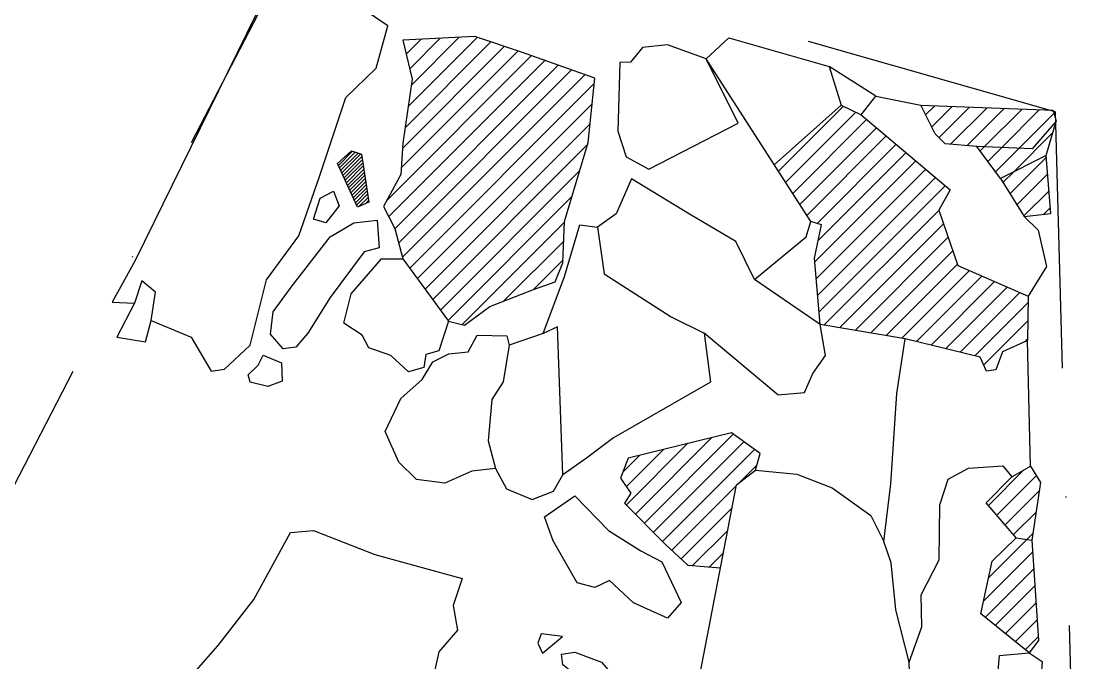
# Model space of a CAD drawing. Header units: metres. Extents: x -1260 to -954, y -1655 to -1169.
# Drawn here: x -1058 to -954.3, y -1344.9 to -1282.4 of the extents above; entities that cross this region are included whole.
import ezdxf

# ---------------------------------------------------------------- set-up
doc = ezdxf.new("R2010")
doc.units = ezdxf.units.M
doc.header["$LTSCALE"] = 25
doc.header["$MEASUREMENT"] = 0
doc.linetypes.add('STRICHPUNKTX2', pattern=[2, 1, -0.5, 0, -0.5])
doc.layers.get('0').update_dxf_attribs({"linetype": 'CONTINUOUS'})
for name, color, linetype in [('FEUER', 1, 'CONTINUOUS'), ('GRABUNGSGRENZE', 3, 'STRICHPUNKTX2'), ('KNOCHEN', 2, 'CONTINUOUS'), ('KNOCHENSCHRAFF', 2, 'CONTINUOUS'), ('STEINE', 4, 'CONTINUOUS'), ('STEINESCHRAFF', 4, 'CONTINUOUS')]:
    doc.layers.add(name, color=color, linetype=linetype)

# ---------------------------------------------------------------- blocks, each defined once
blk = doc.blocks.new('*X11')
at = {"color": 0}
for p, q in [((-1027.07, -1296.48), (-1025.69, -1295.1)), ((-1026.96, -1296.72), (-1025.42, -1295.18)), ((-1026.85, -1296.96), (-1025.15, -1295.27)), ((-1026.74, -1297.21), (-1024.88, -1295.35)), ((-1026.63, -1297.45), (-1024.78, -1295.6)), ((-1026.52, -1297.69), (-1024.73, -1295.9)), ((-1026.4, -1297.93), (-1024.68, -1296.21)), ((-1026.29, -1298.18), (-1024.64, -1296.52)), ((-1026.18, -1298.42), (-1024.59, -1296.83)), ((-1026.07, -1298.66), (-1024.54, -1297.13)), ((-1025.96, -1298.9), (-1024.5, -1297.44)), ((-1025.85, -1299.15), (-1024.45, -1297.75)), ((-1025.74, -1299.39), (-1024.4, -1298.05)), ((-1025.63, -1299.63), (-1024.36, -1298.36)), ((-1025.52, -1299.87), (-1024.31, -1298.67)), ((-1025.41, -1300.12), (-1024.26, -1298.97)), ((-1025.29, -1300.36), (-1024.22, -1299.28)), ((-1025.03, -1300.45), (-1024.17, -1299.59)), ((-1024.43, -1300.21), (-1024.12, -1299.89))]:
    blk.add_line(p, q, dxfattribs=at)
blk = doc.blocks.new('*X12')
at = {"color": 0}
for p, q in [((-1020.56, -1292.8), (-1012.19, -1284.42)), ((-1020.46, -1285.62), (-1019, -1284.17)), ((-1020.25, -1290.72), (-1013.51, -1283.98)), ((-1020.11, -1287.05), (-1017.14, -1284.07)), ((-1019.95, -1288.65), (-1015.28, -1283.98)), ((-1022.35, -1299.89), (-1008.24, -1285.78)), ((-1020.94, -1296.71), (-1009.54, -1285.32)), ((-1020.82, -1294.82), (-1010.87, -1284.87)), ((-1022.15, -1301.46), (-1006.93, -1286.24)), ((-1021.54, -1302.62), (-1005.63, -1286.71)), ((-1021.18, -1304.02), (-1004.33, -1287.17)), ((-1020.82, -1305.43), (-1003.03, -1287.64)), ((-1020.11, -1306.49), (-1002.12, -1288.5)), ((-1019.36, -1307.51), (-1002.33, -1290.48)), ((-1018.62, -1308.53), (-1002.54, -1292.45)), ((-1017.87, -1309.55), (-1002.8, -1294.48)), ((-1017.12, -1310.57), (-1003.55, -1297)), ((-1016.38, -1311.59), (-1004.3, -1299.51)), ((-1015, -1311.99), (-1005.03, -1302.01)), ((-1010.93, -1309.69), (-1005.1, -1303.85)), ((-1008.08, -1308.6), (-1005.16, -1305.69)), ((-998.11, -1330.45), (-990.68, -1323.02)), ((-997.23, -1331.34), (-988.57, -1322.68)), ((-998.99, -1329.56), (-993.02, -1323.59)), ((-998.98, -1327.78), (-995.36, -1324.16)), ((-996.35, -1332.23), (-987.54, -1323.41)), ((-995.47, -1333.12), (-986.5, -1324.15)), ((-999.34, -1326.38), (-997.69, -1324.73)), ((-987.99, -1327.4), (-986.27, -1325.68)), ((-994.57, -1333.98), (-988.26, -1327.67)), ((-993.65, -1334.83), (-988.68, -1329.86)), ((-992.54, -1335.48), (-989.1, -1332.05)), ((-990.89, -1335.6), (-989.52, -1334.24))]:
    blk.add_line(p, q, dxfattribs=at)
blk = doc.blocks.new('*X16')
at = {"color": 0}
for p, q in [((-1006.25, -1342.5), (-1006.25, -1342.5)), ((-1006.875, -1343.75), (-1006.875, -1343.75))]:
    blk.add_line(p, q, dxfattribs=at)
blk = doc.blocks.new('*X18')
at = {"color": 0}
for p, q in [((-984.16, -1297.05), (-977.82, -1290.71)), ((-969.81, -1291.54), (-968.92, -1290.66)), ((-969.21, -1292.72), (-967.22, -1290.72)), ((-968.5, -1293.77), (-965.52, -1290.79)), ((-967.38, -1294.42), (-963.81, -1290.85)), ((-965.75, -1294.55), (-962.11, -1290.91)), ((-964.09, -1294.66), (-960.41, -1290.98)), ((-983.46, -1298.13), (-976.63, -1291.29)), ((-982.77, -1299.2), (-975.56, -1291.99)), ((-962.39, -1294.73), (-958.7, -1291.04)), ((-960.69, -1294.8), (-957.29, -1291.4)), ((-982.08, -1300.28), (-974.6, -1292.8)), ((-981.39, -1301.35), (-973.64, -1293.61)), ((-961.21, -1297.09), (-957.39, -1293.27)), ((-980.4, -1302.14), (-972.68, -1294.41)), ((-964.49, -1295.06), (-964.09, -1294.66)), ((-963.74, -1296.08), (-962.39, -1294.73)), ((-962.99, -1297.1), (-960.69, -1294.8)), ((-980.6, -1305.87), (-970.76, -1296.03)), ((-980.27, -1303.77), (-971.72, -1295.22)), ((-961.59, -1299.23), (-958.03, -1295.68)), ((-980.46, -1307.5), (-969.8, -1296.84)), ((-962.27, -1298.14), (-961.21, -1297.09)), ((-980.33, -1309.13), (-968.84, -1297.64)), ((-960.91, -1300.32), (-957.9, -1297.31)), ((-980.19, -1310.76), (-967.88, -1298.45)), ((-960.22, -1301.4), (-957.77, -1298.95)), ((-979.72, -1312.06), (-968.52, -1300.86)), ((-958.29, -1301.23), (-957.64, -1300.59)), ((-978.2, -1312.31), (-968.06, -1302.17)), ((-976.68, -1312.56), (-967.6, -1303.48)), ((-975.17, -1312.81), (-967.15, -1304.79)), ((-973.65, -1313.06), (-966.69, -1306.11)), ((-972.14, -1313.32), (-965.53, -1306.71)), ((-970.7, -1313.64), (-964.3, -1307.25)), ((-969.28, -1313.99), (-963.08, -1307.79)), ((-967.86, -1314.34), (-961.85, -1308.33)), ((-966.44, -1314.69), (-960.62, -1308.87)), ((-965.02, -1315.04), (-959.81, -1309.83)), ((-964.15, -1315.94), (-959.83, -1311.62)), ((-960.11, -1313.66), (-959.86, -1313.41)), ((-963.68, -1329.61), (-960.23, -1326.15)), ((-962.86, -1330.56), (-959.02, -1326.72)), ((-962.05, -1331.51), (-958.74, -1328.2)), ((-961.23, -1332.46), (-959.04, -1330.28)), ((-959.93, -1332.93), (-959.35, -1332.35)), ((-963.67, -1336.67), (-959.93, -1332.93)), ((-964.17, -1338.94), (-959.37, -1334.14)), ((-964, -1340.53), (-959.26, -1335.8)), ((-963.02, -1341.32), (-959.15, -1337.46)), ((-962.04, -1342.11), (-959.04, -1339.11)), ((-961.07, -1342.9), (-958.94, -1340.77)), ((-960.09, -1343.69), (-958.83, -1342.43))]:
    blk.add_line(p, q, dxfattribs=at)

msp = doc.modelspace()

# ---------------------------------------------------------------- linework, layer by layer
at = {"layer": 'GRABUNGSGRENZE', "flags": 128}
for points in [[(-957.17, -1291.24), (-1029.2, -1270.75), (-1052.5, -1261.67), (-1260.21, -1168.69)], [(-957.17, -1291.24), (-954.29, -1397.01), (-959.11, -1486.8), (-959.51, -1533.81), (-960.09, -1654.97)]]:
    msp.add_lwpolyline(points, dxfattribs=at)
at = {"layer": 'GRABUNGSGRENZE'}
msp.add_lwpolyline([(-959.51, -1533.81), (-1133.59, -1472.17), (-1029.2, -1270.75)], dxfattribs=at)
at = {"layer": 'KNOCHEN'}
msp.add_lwpolyline([(-1025.22, -1300.53), (-1027.16, -1296.29), (-1025.78, -1295.07), (-1024.81, -1295.38), (-1024.1, -1300.07), (-1025.22, -1300.53)], dxfattribs=at)
at = {"layer": 'STEINE'}
for points in [[(-1045.31, -1311.59), (-1041.43, -1313.23), (-1039.49, -1316.54), (-1038.17, -1316.34), (-1035.67, -1313.99), (-1034.09, -1307.62), (-1030.93, -1303.33), (-1028.94, -1297.67), (-1026.34, -1289.87), (-1023.38, -1287.01), (-1022.26, -1282.88), (-1026.24, -1280.13), (-1033.33, -1278.14), (-1046.89, -1305.73), (-1049.13, -1309.81), (-1046.94, -1309.91)], [(-1016.34, -1311.64), (-1014.76, -1312.05), (-1012.31, -1310.21), (-1008.03, -1308.58), (-1005.94, -1307.82), (-1005.18, -1305.98), (-1005.02, -1301.95), (-1002.73, -1294.25), (-1002.07, -1287.98), (-1009.21, -1285.43), (-1013.75, -1283.9), (-1020.78, -1284.26), (-1019.86, -1288.08), (-1020.78, -1294.3), (-1020.99, -1297.36), (-1022.67, -1300.47), (-1021.55, -1302.62), (-1020.78, -1305.57)], [(-991.21, -1286.09), (-994.98, -1284.71), (-997.43, -1284.97), (-998.6, -1286.4), (-999.62, -1286.45), (-999.82, -1293.13), (-999.01, -1295.63), (-996.81, -1296.85), (-988.09, -1292.36), (-991.21, -1286.09)], [(-986.51, -1307.61), (-981.46, -1303.43), (-981.01, -1301.95), (-991.21, -1286.09), (-989.01, -1284.05), (-979.22, -1286.85)], [(-979.22, -1286.85), (-978.06, -1290.59), (-976.08, -1291.56), (-974.65, -1289.73), (-979.22, -1286.85)], [(-974.65, -1289.73), (-970.28, -1290.61)], [(-978.06, -1290.59), (-984.57, -1296.41)], [(-957.07, -1292.16), (-959.42, -1294.85), (-964.8, -1294.63), (-967.9, -1294.37), (-968.87, -1293.41), (-970.28, -1290.61), (-957.37, -1291.09), (-957.07, -1292.16)], [(-976.08, -1291.56), (-967.4, -1298.85), (-968.53, -1300.83), (-966.66, -1306.22), (-959.8, -1309.23), (-959.86, -1313.55)], [(-958.04, -1295.51), (-957.07, -1292.16)], [(-962.52, -1297.74), (-964.8, -1294.63)], [(-958.04, -1295.51), (-962.52, -1297.74), (-960.19, -1301.45), (-957.6, -1301.15), (-958.04, -1295.51)], [(-984.22, -1318.83), (-981.62, -1318.62), (-980.8, -1316.74), (-979.58, -1315), (-980.09, -1311.99), (-986.51, -1307.61), (-988.3, -1303.89), (-992.84, -1301.24), (-998.5, -1297.77), (-999.98, -1301.19), (-1001.81, -1302.51)], [(-1029.5, -1301.7), (-1028.84, -1299.66), (-1027.56, -1299), (-1027, -1300.42), (-1028.28, -1302.06), (-1029.5, -1301.7)], [(-1032.46, -1314.35), (-1033.68, -1312.92), (-1033.43, -1310.73), (-1031.69, -1308.33), (-1027.87, -1303.43), (-1025.57, -1302.06), (-1023.28, -1301.8), (-1023.08, -1304.5), (-1024.55, -1304.91), (-1027.87, -1309.35), (-1030.06, -1312.82), (-1031.23, -1314.19), (-1032.46, -1314.35)], [(-1007.11, -1312.86), (-1005.02, -1307.31), (-1003.54, -1302.26), (-1001.81, -1302.51), (-1001.15, -1307.05), (-994.62, -1311.23), (-991.41, -1312.81), (-990.79, -1317.6), (-1000.23, -1323.01), (-1002.88, -1325), (-1005.17, -1326.63)], [(-959.86, -1313.55), (-962.3, -1314.66), (-962.97, -1316.39), (-963.88, -1316.54), (-964.49, -1315.17), (-971.8, -1313.37), (-980.09, -1311.99), (-980.63, -1305.53), (-979.96, -1302.28), (-981.01, -1301.95)], [(-960.19, -1301.45), (-958.82, -1302.78), (-958.02, -1306.34), (-959.8, -1309.23)], [(-1020.22, -1316.59), (-1021.95, -1315.01), (-1024.09, -1314.24), (-1024.76, -1313.02), (-1026.54, -1311.85), (-1025.83, -1308.99), (-1022.87, -1305.57), (-1020.78, -1305.57), (-1016.34, -1311.64), (-1017.26, -1314.55), (-1018.54, -1314.91), (-1018.74, -1316.18), (-1020.22, -1316.59)], [(-1046.94, -1309.91), (-1048.67, -1313.23), (-1045.87, -1313.68), (-1045.31, -1311.59), (-1044.9, -1308.84), (-1046.23, -1307.72), (-1046.94, -1309.91)], [(-1011.75, -1326.02), (-1010.68, -1328.01), (-1008.18, -1329.03), (-1006.09, -1328.21), (-1005.17, -1326.63), (-1005.69, -1312.2), (-1007.11, -1312.86), (-1010.43, -1313.99)], [(-984.22, -1318.83), (-991.41, -1312.81)], [(-1011.75, -1326.02), (-1014.05, -1326.28), (-1016.7, -1327.45), (-1019.45, -1327.09), (-1021.19, -1325.41), (-1022.51, -1322.4), (-1020.98, -1319.19), (-1018.89, -1317.35), (-1017.87, -1315.62), (-1016.29, -1314.85), (-1014.4, -1314.65), (-1013.54, -1313.02), (-1010.63, -1313.07), (-1010.43, -1313.99), (-1010.99, -1317.56), (-1012.11, -1319.29), (-1012.47, -1323.32), (-1011.75, -1326.02)], [(-971.41, -1344.88), (-972.72, -1339.8), (-973.17, -1335.22), (-973.88, -1333.14), (-973.21, -1327.5), (-972.63, -1318.71), (-971.8, -1313.37)], [(-959.58, -1325.8), (-959.86, -1313.55)], [(-1035.87, -1316.9), (-1034.9, -1315.93), (-1034.39, -1314.96), (-1032.61, -1315.72), (-1032.56, -1317.51), (-1033.94, -1318.02), (-1035.67, -1317.61), (-1035.87, -1316.9)], [(-986.41, -1326.17), (-985.95, -1324.54), (-988.75, -1322.55), (-998.8, -1325), (-999.56, -1326.94), (-998.54, -1328.42), (-999.16, -1329.39), (-995.18, -1333.41), (-992.98, -1335.45), (-989.8, -1335.68)], [(-992.12, -1347.69), (-988.24, -1327.6), (-986.41, -1326.17), (-982.38, -1326.58), (-978.91, -1327.9)], [(-958.73, -1354.01), (-958.58, -1358.99), (-959.36, -1364.17), (-962.96, -1362.84), (-966.25, -1356.12), (-968.89, -1353.02), (-970.46, -1350.22), (-971.32, -1347.58), (-971.41, -1344.88), (-970.19, -1341.43), (-970.23, -1338.33), (-968.5, -1334.93), (-968.43, -1329.54), (-967.61, -1327.05), (-965.63, -1325.99), (-962.28, -1325.74), (-961.41, -1326.81)], [(-960.97, -1332.76), (-963.91, -1329.35), (-961.41, -1326.81), (-959.58, -1325.8), (-958.62, -1327.38), (-959.45, -1333.01)], [(-978.91, -1327.9), (-975.14, -1330.59), (-973.88, -1333.14)], [(-994.97, -1340.6), (-998.29, -1339.12), (-1000.63, -1336.93), (-1002.06, -1337.6), (-1003.8, -1337.14), (-1006.14, -1333.06), (-1006.96, -1330.71), (-1004, -1328.67), (-1000.74, -1332.04), (-997.57, -1334.03), (-995.53, -1335.1), (-993.65, -1339.07), (-994.97, -1340.6)], [(-1040.87, -1349.18), (-1043.06, -1348.11), (-1038.83, -1343.31), (-1035.31, -1338.77), (-1031.74, -1332.24), (-1029.5, -1332.04), (-1023.53, -1334.39), (-1015.01, -1336.73), (-1015.88, -1339.38), (-1015.47, -1341.78), (-1017.26, -1343.87), (-1017.66, -1345.65), (-1021.03, -1346.78), (-1022.25, -1348.77), (-1022.36, -1350.3), (-1021.44, -1351.67), (-1023.78, -1354.89), (-1025.77, -1355.5), (-1028.12, -1354.63), (-1035.56, -1350.4), (-1040.87, -1349.18)], [(-959.72, -1343.99), (-964.44, -1340.17), (-963.31, -1335.04), (-960.97, -1332.76), (-959.45, -1333.01), (-958.8, -1342.77), (-959.72, -1343.99)], [(-1007.16, -1344.02), (-1005.22, -1342.39), (-1007.31, -1342.13), (-1007.62, -1343.05), (-1007.16, -1344.02)], [(-999.92, -1346.62), (-1000.58, -1347.79), (-1003.64, -1346.37), (-1005.17, -1345.14), (-1005.32, -1344.12), (-1004, -1343.92), (-1001.4, -1344.89), (-999.92, -1346.62)], [(-959.38, -1349.84), (-962.88, -1347.24), (-962.62, -1344.24), (-959.72, -1343.99), (-958.45, -1344.81), (-958.66, -1347.91), (-959.38, -1349.84)]]:
    msp.add_lwpolyline(points, dxfattribs=at)

# ---------------------------------------------------------------- block references
at = {"layer": 'FEUER'}
for name in ['*X12', '*X18']:
    msp.add_blockref(name, (0, 0), dxfattribs=at)
at = {"layer": 'KNOCHENSCHRAFF'}
msp.add_blockref('*X11', (0, 0), dxfattribs=at)
at = {"layer": 'STEINESCHRAFF'}
msp.add_blockref('*X16', (0, 0), dxfattribs=at)

doc.saveas('drawing.dxf')
